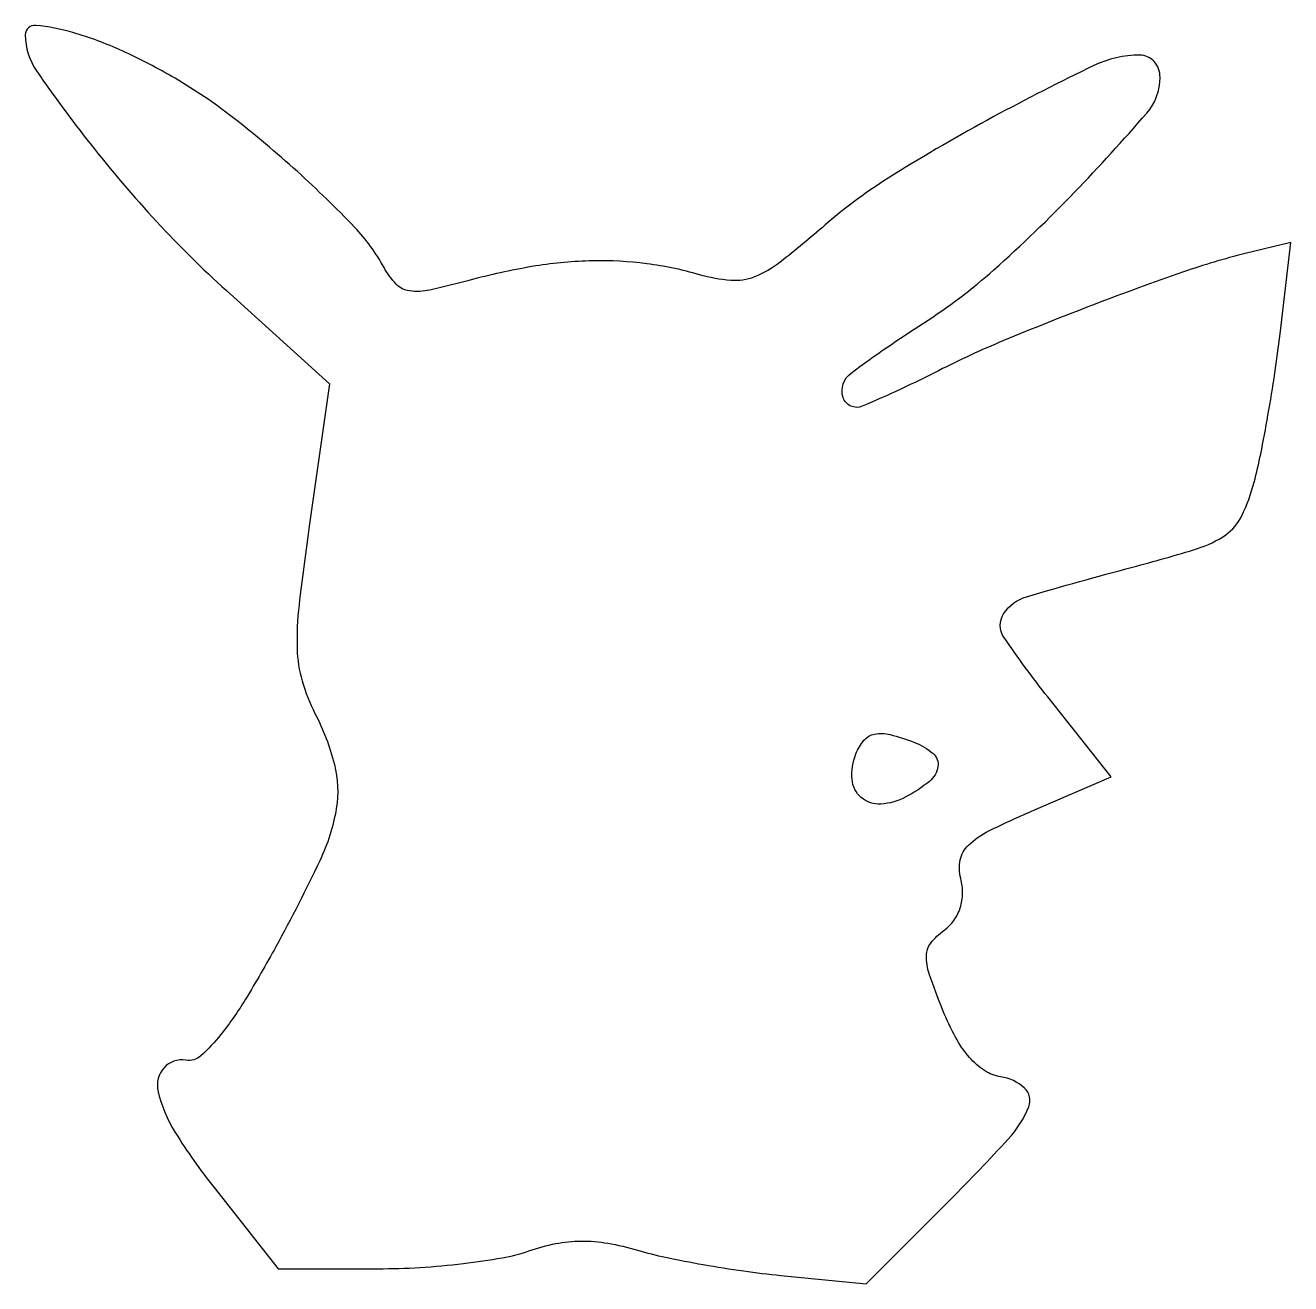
# Model space of a CAD drawing. Extents: x 0 to 80.3, y 0.1 to 79.9.
import ezdxf

# ---------------------------------------------------------------- set-up
doc = ezdxf.new("R2010")
doc.units = 0

msp = doc.modelspace()

# ---------------------------------------------------------------- linework, layer by layer
for points in [[(0, 79.279853, 0.152165), (0.712724, 76.992132, 0.015619), (4.113714, 72.378781, 0.019886), (8.331853, 67.434046, 0.022641), (12.758671, 63.059238), (19.310887, 57.145624), (18.036333, 48.253486, 0.006621), (17.370278, 43.123886, 0.036148), (17.248347, 40.330076, 0.062337), (17.562631, 38.294178, 0.049935), (18.38089, 36.230334, -0.056552), (19.612908, 32.999076, -0.104755), (19.731786, 30.205895, -0.069481), (18.684856, 26.879897, -0.014564), (15.898364, 21.432399, -0.011341), (13.968288, 18.09733, -0.030837), (12.407719, 15.85955, -0.042401), (11.13121, 14.503974, -0.228065), (10.184616, 14.229503, 0.254995), (8.800573, 13.750623, 0.243844), (8.417001, 12.308662, 0.085545), (9.50639, 9.651188, 0.027301), (11.9782, 6.146795), (16.046507, 1), (22.37403, 1, 0.015585), (25.034272, 1.082939, 0.0138), (27.794866, 1.331877, 0.013995), (30.268669, 1.694424, 0.040503), (31.942482, 2.129794, -0.035677), (33.658715, 2.593902, -0.046374), (35.278474, 2.756584, -0.044435), (36.954015, 2.619903, -0.029136), (38.841706, 2.180976, 0.019482), (40.625102, 1.729856, 0.008525), (43.019906, 1.264937, 0.008421), (45.582211, 0.857056, 0.011143), (47.928185, 0.577193), (53.356371, 0.052023), (58.678185, 5.373838, 0.0108), (62.367179, 9.225738, 0.088407), (63.667097, 11.272466, 0.316851), (63.394951, 12.465917, 0.146825), (61.882465, 13.180449, -0.108621), (60.869013, 13.569072, -0.068203), (59.909999, 14.408091, -0.053922), (59.020739, 15.685589, -0.030568), (58.21832, 17.39339, -0.011321), (57.35658, 19.714538, -0.086858), (57.172676, 20.85729, -0.163683), (57.455725, 21.662048, -0.069293), (58.287944, 22.468599, 0.07844), (58.917805, 23.10166, 0.078335), (59.322393, 23.898233, 0.075788), (59.470744, 24.804147, 0.066802), (59.353786, 25.755122, -0.11524), (59.322682, 26.937023, -0.152966), (59.841582, 27.871843, -0.075428), (61.138815, 28.778332, -0.013271), (63.84641, 30.029273), (68.889427, 32.198721), (64.878703, 37.272667, -0.017982), (62.090568, 41.073193, -0.302484), (62.076463, 42.556925, -0.17883), (63.527969, 43.635188, -0.006536), (70.251533, 45.509919, 0.009855), (74.381514, 46.691082, 0.077998), (76.163742, 47.560698, 0.129974), (77.180469, 48.761287, 0.045626), (77.967956, 50.898836, 0.015872), (78.385702, 52.682592, 0.006355), (78.848498, 55.147446, 0.006282), (79.280493, 57.818836, 0.007885), (79.610596, 60.305237), (80.288347, 66.110475), (77.394173, 65.399628, 0.023568), (73.491377, 64.243593, 0.007417), (67.770977, 62.155912, 0.0076), (62.034144, 59.864772, 0.019147), (57.952138, 57.975582, -0.018171), (53.102443, 55.719593, -0.440719), (51.89059, 56.277059, -0.321456), (52.390813, 57.824711, -0.016406), (56.987745, 60.992136, 0.039004), (61.454428, 64.377062, 0.019446), (66.575067, 69.296285, 0.013188), (71.152301, 74.30721, 0.180375), (72, 76.580587, 0.088841), (71.902941, 77.122524, 0.094951), (71.624525, 77.583048, 0.099932), (71.20942, 77.891138, 0.110266), (70.721788, 78, 0.112775), (67.79467, 77.331285, 0.011465), (61.4067, 74.069273, 0.0153), (55.036729, 70.37406, 0.039312), (50.752279, 67.218346, -0.011602), (47.895698, 64.859664, -0.072824), (46.259648, 63.919395, -0.115374), (44.768991, 63.699437, -0.049056), (42.7715, 64.065533, 0.037592), (39.425168, 64.758341, 0.037408), (36.007274, 64.943846, 0.034857), (32.387319, 64.616272, 0.025358), (28.432434, 63.770686, -0.010533), (25.662978, 63.092139, -0.087896), (24.37863, 63.035756, -0.169768), (23.536772, 63.461061, -0.067325), (22.760572, 64.520686, 0.066752), (20.894322, 67.07449, 0.01768), (17.263709, 70.602401, 0.018679), (13.160549, 74.046838, 0.032993), (9.5, 76.524526, 0.025171), (6.143356, 78.266638, 0.036545), (3.015383, 79.427426, 0.045455), (0.666689, 79.882638, 0.443993)], [(56.418213, 34.393011, -0.084485), (57.598841, 33.693343, -0.26162), (57.909897, 32.855481, -0.186376), (57.369402, 31.921943, -0.046548), (55.872826, 30.931939, -0.106058), (54.28971, 30.476585, -0.197175), (53.042318, 30.890804, -0.20056), (52.459028, 32.053564, -0.109307), (52.699509, 33.659316, -0.084368), (53.212108, 34.524743, -0.169835), (53.887653, 34.921698, -0.113194), (54.868132, 34.891654, -0.027594)]]:
    msp.add_lwpolyline(points, format="xyb", close=True)

doc.saveas('drawing.dxf')
